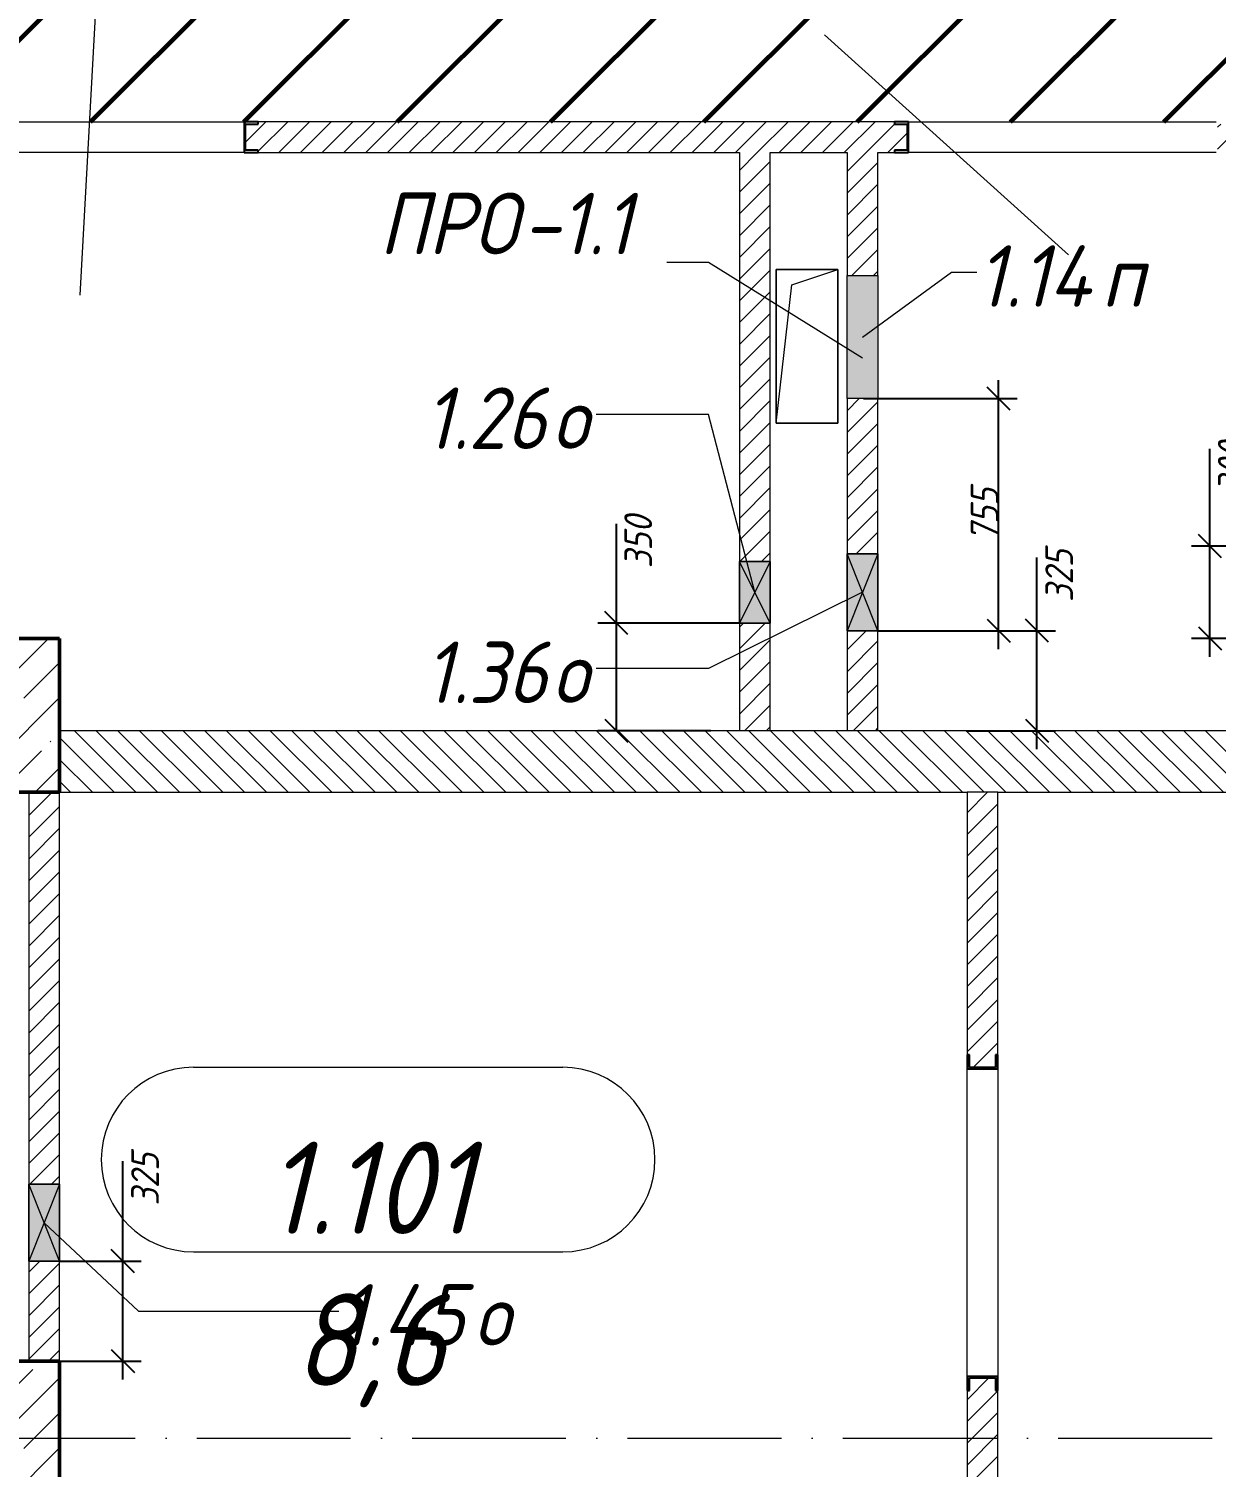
# Model space of a CAD drawing. Header units: millimetres. Extents: x -606178 to 312196, y -19338 to 632709.
# Drawn here: x -347731 to -343871, y 527280 to 531958 of the extents above; entities that cross this region are included whole.
import ezdxf

# ---------------------------------------------------------------- set-up
doc = ezdxf.new("R2010")
doc.units = ezdxf.units.MM
doc.linetypes.add('50_200_ШТРИХ_1Т_ш5_п1_п1_', pattern=[700, 500, -100, 0, -100])
for name, color, linetype, lineweight in [('6.4.1) Окр пт с инж. ПТ2.16', 3, 'Continuous', 60), ('A-____-____-DIMS', 7, 'Continuous', 9), ('A-DETL-GENF-OTLN', 7, 'Continuous', 9), ('A-FLOR-____-OTLN', 7, 'Continuous', 9), ('A-GENM-____-IDEN', 7, 'Continuous', 9), ('A-GENM-____-MCUT', 7, 'Continuous', 25), ('A-GENM-____-OTLN', 7, 'Continuous', 9), ('A-GENM-____-OTLN-1', 7, 'Continuous', 25), ('A-GLAZ-____-IDEN', 7, 'Continuous', 9), ('A-GLAZ-____-OTLN', 7, 'Continuous', 9), ('A-WALL-____-MCUT', 7, 'Continuous', 13), ('A-WALL-____-PATT-1', 7, 'Continuous', 9), ('A-WALL-FNSH-MCUT-1', 7, 'Continuous', 9), ('I-WALL-____-OTLN', 7, 'Continuous', 9), ('S-COLS-____-MCUT', 7, 'Continuous', 50), ('S-COLS-____-OTLN', 7, 'Continuous', 9), ('S-GRID-____-OTLN-1', 7, '50_200_ШТРИХ_1Т_ш5_п1_п1_', 9)]:
    doc.layers.add(name, color=color, linetype=linetype, lineweight=lineweight)
doc.layers.add('A-AREA-IDEN-1', color=7, linetype='Continuous', lineweight=9, true_color=0x000000)
doc.styles.add('ISOCPEUR_I', font='isocpeui.ttf', dxfattribs={"width": 0.9, "height": 2.5})
doc.styles.add('ISOCPEUR_I_11', font='isocpeui.ttf', dxfattribs={"width": 0.9, "height": 200})
doc.styles.add('ISOCPEUR_I_7', font='isocpeui.ttf', dxfattribs={"width": 0.9, "height": 90})
doc.dimstyles.new('ISO-1_8_0_9К_СРЕДНИЙ_Кладочные_1', dxfattribs={"dimscale": 304.8, "dimtxt": 89.638306, "dimasz": 0.246063, "dimexe": 0.19685, "dimexo": 0, "dimgap": 0, "dimtad": 1, "dimdec": 3, "dimrnd": 0.001, "dimdsep": 46, "dimtxsty": 'ISOCPEUR_I_7', "dimblk1": 'OBLIQUE', "dimblk2": 'OBLIQUE', "dimsah": 1, "dimcen": 0.09, "dimdle": 0.19685, "dimazin": 0, "dimtfac": 1, "dimtdec": 4, "dimtix": 1, "dimtmove": 0, "dimatfit": 3, "dimfxl": 1, "dimtvp": 1, "dimtolj": 1, "dimtzin": 0, "dimarcsym": 2})
doc.dimstyles.new('ISO-1_8_0_9К_СРЕДНИЙ_Кладочные_2', dxfattribs={"dimscale": 304.8, "dimtxt": 89.638306, "dimasz": 0.246063, "dimexe": 0.19685, "dimexo": 0, "dimgap": 0, "dimtad": 1, "dimdec": 3, "dimrnd": 0.001, "dimdsep": 46, "dimtxsty": 'ISOCPEUR_I_7', "dimblk1": 'OBLIQUE', "dimblk2": 'OBLIQUE', "dimsah": 1, "dimcen": 0.09, "dimdle": 0.19685, "dimazin": 0, "dimtfac": 1, "dimtdec": 4, "dimtix": 1, "dimtmove": 1, "dimatfit": 3, "dimfxl": 1, "dimtvp": 1, "dimtolj": 1, "dimtzin": 0, "dimarcsym": 2})
pattern_1 = [(45, (-425830.77, 451794.26), (-35.35534, 35.35534), [])]

# ---------------------------------------------------------------- blocks, each defined once
blk = doc.blocks.new('BSC_Колонна _Прямоугольная - 500х700-V157-АР1_План отверстий 1 этажа в осях 1-64_Ю-ЯЯ')
at = {"layer": 'S-COLS-____-OTLN'}
h = blk.add_hatch(dxfattribs=at)
h.set_pattern_fill('FP_169', color=256, style=0, pattern_type=2)
h.set_pattern_definition([(315, (-75581.04, 77850), (114.04925, 114.04925), []), (315, (-75581.04, 77735.95), (114.04925, 114.04925), [201.613, -40.323, 3.353, -36.97])])
h.paths.add_polyline_path([(-250, 350), (-250, -350), (250, -350), (250, 350)], flags=0)
at = {"layer": 'S-COLS-____-MCUT'}
for p, q in [((250, 350), (-250, 350)), ((-250, 350), (-250, -350)), ((250, -350), (250, 350)), ((-250, -350), (250, -350))]:
    blk.add_line(p, q, dxfattribs=at)
blk = doc.blocks.new('BSC_Колонна _Прямоугольная - 500х700-V160-АР1_План отверстий 1 этажа в осях 1-64_Ю-ЯЯ')
at = {"layer": 'S-COLS-____-OTLN'}
h = blk.add_hatch(dxfattribs=at)
h.set_pattern_fill('FP_172', color=256, style=0, pattern_type=2)
h.set_pattern_definition([(315, (-77931.04, 77850), (114.04925, 114.04925), []), (315, (-77931.04, 77735.95), (114.04925, 114.04925), [201.613, -40.323, 3.353, -36.97])])
h.paths.add_polyline_path([(-250, 350), (-250, -350), (250, -350), (250, 350)], flags=0)
at = {"layer": 'S-COLS-____-MCUT'}
for p, q in [((250, 350), (-250, 350)), ((-250, 350), (-250, -350)), ((250, -350), (250, 350)), ((-250, -350), (250, -350))]:
    blk.add_line(p, q, dxfattribs=at)
blk = doc.blocks.new('154_Стойка_СКБ_Швеллер - СМ-2230_100-28218823-АР1_План отверстий 1 этажа в осях 1-64_Ю-ЯЯ')
at = {"layer": 'A-GENM-____-MCUT'}
for p, q in [((171, 50), (125, 50)), ((125, 50), (125, -50)), ((171, 42.4), (171, 50)), ((129.5, 42.4), (171, 42.4)), ((129.5, -42.4), (129.5, 42.4)), ((171, -42.4), (129.5, -42.4)), ((171, -50), (171, -42.4)), ((125, -50), (171, -50))]:
    blk.add_line(p, q, dxfattribs=at)
blk = doc.blocks.new('AR_Отверстие Ниша - Лючок-32401815-АР1_План отверстий 1 этажа в осях 1-64_Ю-ЯЯ')
at = {"layer": 'A-GLAZ-____-OTLN'}
blk.add_hatch(color=256, dxfattribs=at).paths.add_polyline_path([(200, 50), (-200, 50), (-200, -50), (200, -50)], flags=0)
for p, q in [((-200, 50), (200, 50)), ((-200, -50), (-200, 50)), ((200, 50), (200, -50)), ((200, -50), (-200, -50))]:
    blk.add_line(p, q, dxfattribs=at)
blk = doc.blocks.new('AR_Отверстие прямоугольное _в плите_ - AR_Отверстие прямоугольное _в плите_-V186-АР1_План отверстий 1 этажа в осях 1-64_Ю-ЯЯ')
at = {"layer": 'A-GENM-____-OTLN'}
for p, q in [((100, 250), (-100, 250)), ((-100, 250), (-100, -250)), ((-50, 200), (100, 250)), ((100, -250), (100, 250)), ((-100, -250), (-50, 200)), ((-100, -250), (100, -250))]:
    blk.add_line(p, q, dxfattribs=at)
blk = doc.blocks.new('AR_Отверстие прямоугольное _в стене__БезПР - AR_Отверстие прямоугольное _в стене__БезПР-36427975-АР1_План отверстий 1 этажа в осях 1-64_Ю-ЯЯ')
at = {"layer": 'A-GLAZ-____-OTLN'}
blk.add_hatch(color=256, dxfattribs=at).paths.add_polyline_path([(100, 50), (-100, 50), (-100, -50), (100, -50)], flags=0)
at = {"layer": 'A-DETL-GENF-OTLN'}
for p, q in [((-100, -50), (-100, 50)), ((-100, 50), (100, 50)), ((100, 50), (-100, -50)), ((-100, 50), (100, -50)), ((100, 50), (-100, 50)), ((-100, 50), (-100, -50)), ((100, 50), (100, -50)), ((100, -50), (100, 50)), ((100, -50), (-100, -50)), ((-100, -50), (100, -50))]:
    blk.add_line(p, q, dxfattribs=at)
at = {"layer": 'A-GLAZ-____-OTLN'}
blk.add_line((100, 50), (-100, 50), dxfattribs=at)
blk = doc.blocks.new('AR_Отверстие прямоугольное _в стене__БезПР - AR_Отверстие прямоугольное _в стене__БезПР-36428202-АР1_План отверстий 1 этажа в осях 1-64_Ю-ЯЯ')
at = {"layer": 'A-GLAZ-____-OTLN'}
blk.add_hatch(color=256, dxfattribs=at).paths.add_polyline_path([(-125, -50), (125, -50), (125, 50), (-125, 50)], flags=0)
at = {"layer": 'A-DETL-GENF-OTLN'}
for p, q in [((-125, -50), (-125, 50)), ((-125, 50), (125, 50)), ((125, 50), (-125, -50)), ((-125, 50), (125, -50)), ((125, 50), (-125, 50)), ((-125, 50), (-125, -50)), ((125, 50), (125, -50)), ((125, -50), (125, 50)), ((125, -50), (-125, -50)), ((-125, -50), (125, -50))]:
    blk.add_line(p, q, dxfattribs=at)
blk = doc.blocks.new('AR_Отверстие прямоугольное _в стене__БезПР - AR_Отверстие прямоугольное _в стене__БезПР-36429269-АР1_План отверстий 1 этажа в осях 1-64_Ю-ЯЯ')
at = {"layer": 'A-GLAZ-____-OTLN'}
blk.add_hatch(color=256, dxfattribs=at).paths.add_polyline_path([(125, 50), (-125, 50), (-125, -50), (125, -50)], flags=0)
at = {"layer": 'A-DETL-GENF-OTLN'}
for p, q in [((-125, -50), (-125, 50)), ((-125, 50), (125, 50)), ((125, 50), (-125, -50)), ((-125, 50), (125, -50)), ((125, 50), (-125, 50)), ((-125, 50), (-125, -50)), ((125, 50), (125, -50)), ((125, -50), (125, 50)), ((125, -50), (-125, -50)), ((-125, -50), (125, -50))]:
    blk.add_line(p, q, dxfattribs=at)
at = {"layer": 'A-GLAZ-____-OTLN'}
blk.add_line((125, 50), (-125, 50), dxfattribs=at)
blk = doc.blocks.new('_Oblique')
at = {"color": 0, "linetype": 'ByBlock', "lineweight": -2}
blk.add_line((-0.5, -0.5), (0.5, 0.5), dxfattribs=at)
blk = doc.blocks.new('*D4459')
at = {"layer": 'A-____-____-DIMS', "color": 0, "lineweight": -2, "transparency": 16777216}
for p, q in [((-343891.2, 530275.3), (-343891.2, 530591.6)), ((-342983.8, 530275.3), (-343951.2, 530275.3)), ((-343891.2, 529915.3), (-343891.2, 530275.3)), ((-343030.8, 529975.3), (-343951.2, 529975.3))]:
    blk.add_line(p, q, dxfattribs=at)
at = {"layer": 'Defpoints', "color": 0, "transparency": 16777216}
for p in [(-343891.2, 530275.3), (-342983.8, 530275.3), (-343030.8, 529975.3)]:
    blk.add_point(p, dxfattribs=at)
at = {"layer": 'A-____-____-DIMS', "color": 0, "lineweight": -2, "transparency": 16777216, "xscale": 75, "yscale": 75, "zscale": 75}
for p, rotation in [((-343891.2, 530275.3), 90), ((-343891.2, 529975.3), 270)]:
    blk.add_blockref('_Oblique', p, dxfattribs=dict(at, rotation=rotation))
at = {"layer": 'A-____-____-DIMS', "color": 0, "transparency": 16777216, "insert": (-343865.2, 530446.8), "char_height": 90, "width": 409.578, "attachment_point": 1, "rotation": 90, "line_spacing_factor": 1.149209, "style": 'ISOCPEUR_I_7'}
blk.add_mtext('\\A1;300', dxfattribs=at)
blk = doc.blocks.new('*D4461')
at = {"layer": 'A-____-____-DIMS', "color": 0, "lineweight": -2, "transparency": 16777216}
for p, q in [((-344453.4, 530000.3), (-344453.4, 530238.4)), ((-344970.8, 530000.3), (-344393.4, 530000.3)), ((-344453.4, 529615.3), (-344453.4, 530000.3)), ((-344684.1, 529675.3), (-344393.4, 529675.3))]:
    blk.add_line(p, q, dxfattribs=at)
at = {"layer": 'Defpoints', "color": 0, "transparency": 16777216}
for p in [(-344970.8, 530000.3), (-344453.4, 530000.3), (-344684.1, 529675.3)]:
    blk.add_point(p, dxfattribs=at)
at = {"layer": 'A-____-____-DIMS', "color": 0, "lineweight": -2, "transparency": 16777216, "xscale": 75, "yscale": 75, "zscale": 75}
for p, rotation in [((-344453.4, 530000.3), 90), ((-344453.4, 529675.3), 270)]:
    blk.add_blockref('_Oblique', p, dxfattribs=dict(at, rotation=rotation))
at = {"layer": 'A-____-____-DIMS', "color": 0, "transparency": 16777216, "insert": (-344426.2, 530093.6), "char_height": 90, "width": 409.578, "attachment_point": 1, "rotation": 90, "line_spacing_factor": 1.149209, "style": 'ISOCPEUR_I_7'}
blk.add_mtext('\\A1;325', dxfattribs=at)
blk = doc.blocks.new('*D4462')
at = {"layer": 'A-____-____-DIMS', "color": 0, "lineweight": -2, "transparency": 16777216}
for p, q in [((-344578.1, 529940.3), (-344578.1, 530815.3)), ((-345017.7, 530755.3), (-344518.1, 530755.3)), ((-344970.8, 530000.3), (-344518.1, 530000.3))]:
    blk.add_line(p, q, dxfattribs=at)
at = {"layer": 'Defpoints', "color": 0, "transparency": 16777216}
for p in [(-345017.7, 530755.3), (-344578.1, 530755.3), (-344970.8, 530000.3)]:
    blk.add_point(p, dxfattribs=at)
at = {"layer": 'A-____-____-DIMS', "color": 0, "lineweight": -2, "transparency": 16777216, "xscale": 75, "yscale": 75, "zscale": 75}
for p, rotation in [((-344578.1, 530755.3), 90), ((-344578.1, 530000.3), 270)]:
    blk.add_blockref('_Oblique', p, dxfattribs=dict(at, rotation=rotation))
at = {"layer": 'A-____-____-DIMS', "color": 0, "transparency": 16777216, "insert": (-344623.6, 530377.8), "char_height": 90, "width": 409.578, "attachment_point": 5, "rotation": 90, "style": 'ISOCPEUR_I_7'}
blk.add_mtext('\\A1;755', dxfattribs=at)
blk = doc.blocks.new('*D4527')
at = {"layer": 'A-____-____-DIMS', "color": 0, "lineweight": -2, "transparency": 16777216}
for p, q in [((-345820.8, 530025.3), (-345820.8, 530348)), ((-345820.8, 529675.3), (-345820.8, 530085.3)), ((-345420.8, 530025.3), (-345880.8, 530025.3)), ((-345513.5, 529675.3), (-345880.8, 529675.3))]:
    blk.add_line(p, q, dxfattribs=at)
at = {"layer": 'Defpoints', "color": 0, "transparency": 16777216}
for p in [(-345420.8, 530025.3), (-345820.8, 529675.3), (-345513.5, 529675.3)]:
    blk.add_point(p, dxfattribs=at)
at = {"layer": 'A-____-____-DIMS', "color": 0, "lineweight": -2, "transparency": 16777216, "xscale": 75, "yscale": 75, "zscale": 75}
for p, rotation in [((-345820.8, 530025.3), 90), ((-345820.8, 529675.3), 270)]:
    blk.add_blockref('_Oblique', p, dxfattribs=dict(at, rotation=rotation))
at = {"layer": 'A-____-____-DIMS', "color": 0, "transparency": 16777216, "insert": (-345794.7, 530203.2), "char_height": 90, "width": 409.578, "attachment_point": 1, "rotation": 90, "line_spacing_factor": 1.149209, "style": 'ISOCPEUR_I_7'}
blk.add_mtext('\\A1;350', dxfattribs=at)
blk = doc.blocks.new('*D4532')
at = {"layer": 'A-____-____-DIMS', "color": 0, "lineweight": -2, "transparency": 16777216}
for p, q in [((-347425, 527950.3), (-347425, 528275.8)), ((-347630.8, 527950.3), (-347365, 527950.3)), ((-347425, 527565.3), (-347425, 527950.3)), ((-347630.8, 527625.3), (-347365, 527625.3))]:
    blk.add_line(p, q, dxfattribs=at)
at = {"layer": 'Defpoints', "color": 0, "transparency": 16777216}
for p in [(-347630.8, 527950.3), (-347425, 527950.3), (-347630.8, 527625.3)]:
    blk.add_point(p, dxfattribs=at)
at = {"layer": 'A-____-____-DIMS', "color": 0, "lineweight": -2, "transparency": 16777216, "xscale": 75, "yscale": 75, "zscale": 75}
for p, rotation in [((-347425, 527950.3), 90), ((-347425, 527625.3), 270)]:
    blk.add_blockref('_Oblique', p, dxfattribs=dict(at, rotation=rotation))
at = {"layer": 'A-____-____-DIMS', "color": 0, "transparency": 16777216, "insert": (-347397.8, 528131), "char_height": 90, "width": 409.578, "attachment_point": 1, "rotation": 90, "line_spacing_factor": 1.149209, "style": 'ISOCPEUR_I_7'}
blk.add_mtext('\\A1;325', dxfattribs=at)
blk = doc.blocks.new('AAR_СКБ_Марка_помещения_1_5 ммп - Номер _ Площадь-27962135-АИ_План этажа_Стены_1')
at = {"layer": 'A-AREA-IDEN-1'}
for p, q in [((-2.987, 3), (3.013, 3)), ((-2.987, 0), (3.013, 0))]:
    blk.add_line(p, q, dxfattribs=at)
for centre, start, end in [((-2.987, 1.5), 90, 270), ((3.013, 1.5), 270, 90)]:
    blk.add_arc(centre, 1.5, start, end, dxfattribs=at)

msp = doc.modelspace()

# ---------------------------------------------------------------- hatches: boundary and pattern name
at = {"layer": '6.4.1) Окр пт с инж. ПТ2.16'}
h = msp.add_hatch(dxfattribs=at)
h.set_pattern_fill('ANSI31', color=256, scale=111)
h.paths.add_polyline_path([(-348330.7712, 529160.3011), (-348330.7712, 529310.3011), (-348330.7712, 529475.3011), (-348330.7712, 529975.3011), (-348330.7712, 531655.3011), (-348076.7712, 531655.3011), (-348030.7712, 531655.3011), (-347030.7712, 531655.3011), (-346984.7712, 531655.3011), (-344916.7712, 531655.3011), (-344870.7712, 531655.3011), (-343870.7712, 531655.3011), (-343824.7712, 531655.3011), (-343530.7712, 531655.3011), (-343530.7712, 531855.3011), (-343530.7712, 532355.3011), (-343530.7712, 533175.3011), (-343530.7712, 533221.3011), (-343530.7712, 533475.3011), (-343725.7712, 533475.3011), (-344475.7712, 533475.3011), (-345084.7712, 533475.3011), (-345130.7712, 533475.3011), (-346280.7712, 533475.3011), (-346326.7712, 533475.3011), (-346780.7712, 533475.3011), (-347530.7712, 533475.3011), (-347630.7712, 533475.3011), (-348330.7712, 533475.3011), (-348830.7712, 533475.3011), (-349084.7712, 533475.3011), (-349130.7712, 533475.3011), (-350280.7712, 533475.3011), (-350326.7712, 533475.3011), (-350580.7712, 533475.3011), (-350880.7712, 533475.3011), (-350880.7712, 527625.3011), (-350580.7712, 527625.3011), (-350580.7712, 527125.3011), (-350880.7712, 527125.3011), (-350880.7712, 522175.3011), (-350580.7712, 522175.3011), (-350580.7712, 521925.3011), (-348630.7712, 521925.3011), (-348330.7712, 521925.3011), (-348330.7712, 522175.3011), (-348330.7712, 524850.3011), (-348330.7712, 526100.3011), (-348330.7712, 527125.3011), (-348330.7712, 527625.3011)])
at = {"layer": 'A-WALL-____-PATT-1'}
h = msp.add_hatch(dxfattribs=at)
h.set_pattern_fill('FP_5', color=256, style=0, pattern_type=2)
h.set_pattern_definition(pattern_1)
h.paths.add_polyline_path([(-342773.6485, 531555.3011), (-342430.7712, 531555.3011), (-342430.7712, 531655.3011), (-343824.7712, 531655.3011), (-343824.7712, 531647.7011), (-343866.2712, 531647.7011), (-343866.2712, 531562.9011), (-343824.7712, 531562.9011), (-343824.7712, 531555.3011), (-342930.7712, 531555.3011)], flags=0)
h.paths.add_polyline_path([(-345420.7712, 531555.3011), (-344916.7712, 531555.3011), (-344916.7712, 531562.9011), (-344875.2712, 531562.9011), (-344875.2712, 531647.7011), (-344916.7712, 531647.7011), (-344916.7712, 531655.3011), (-346984.7712, 531655.3011), (-346984.7712, 531647.7011), (-347026.2712, 531647.7011), (-347026.2712, 531562.9011), (-346984.7712, 531562.9011), (-346984.7712, 531555.3011), (-346308.6499, 531555.3011)], flags=0)
h.paths.add_polyline_path([(-348076.7712, 531555.3011), (-348076.1506, 531562.9011), (-348035.2712, 531562.9011), (-348035.2712, 531647.7011), (-348076.7712, 531647.7011), (-348076.7712, 531655.3011), (-348330.7712, 531655.3011), (-348330.7712, 531555.3011), (-348230.7712, 531555.3011)], flags=0)
h = msp.add_hatch(dxfattribs=at)
h.set_pattern_fill('FP_5', color=256, style=0, pattern_type=2)
h.set_pattern_definition(pattern_1)
h.paths.add_polyline_path([(-345420.7712, 529675.3011), (-345320.7712, 529675.3011), (-345320.7712, 530025.3011), (-345420.7712, 530025.3011)], flags=0)
h.paths.add_polyline_path([(-345320.7712, 530225.3011), (-345320.7712, 531555.3011), (-345420.7712, 531555.3011), (-345420.7712, 530225.3011)], flags=0)
h = msp.add_hatch(dxfattribs=at)
h.set_pattern_fill('FP_5', color=256, style=0, pattern_type=2)
h.set_pattern_definition(pattern_1)
h.paths.add_polyline_path([(-345070.7712, 529675.3011), (-344970.7712, 529675.3011), (-344970.7712, 530000.3011), (-345070.7712, 530000.3011)], flags=0)
h.paths.add_polyline_path([(-344970.7712, 530250.3011), (-344970.7712, 530755.3011), (-345070.7712, 530755.3011), (-345070.7712, 530250.3011)], flags=0)
h.paths.add_polyline_path([(-345070.7712, 531155.3011), (-344970.7712, 531155.3011), (-344970.7712, 531555.3011), (-345070.7712, 531555.3011)], flags=0)
h = msp.add_hatch(dxfattribs=at)
h.set_pattern_fill('FP_6', color=256, style=0, pattern_type=2)
h.set_pattern_definition([(135, (-425830.77, 451794.26), (-35.35534, -35.35534), [])])
h.paths.add_polyline_path([(-343030.7712, 529475.3011), (-343030.7712, 529675.3011), (-347630.7712, 529675.3011), (-347630.7712, 529475.3011), (-344541.1492, 529475.3011)], flags=0)
h = msp.add_hatch(dxfattribs=at)
h.set_pattern_fill('FP_5', color=256, style=0, pattern_type=2)
h.set_pattern_definition(pattern_1)
h.paths.add_polyline_path([(-347630.7712, 527625.3011), (-347630.7712, 527950.3011), (-347730.7712, 527950.3011), (-347730.7712, 527625.3011)], flags=0)
h.paths.add_polyline_path([(-347730.7712, 528200.3011), (-347630.7712, 528200.3011), (-347630.7712, 529475.3011), (-347730.7712, 529475.3011), (-347730.7712, 528391.9384)], flags=0)
h = msp.add_hatch(dxfattribs=at)
h.set_pattern_fill('FP_5', color=256, style=0, pattern_type=2)
h.set_pattern_definition(pattern_1)
h.paths.add_polyline_path([(-344680.7712, 518875.3011), (-344580.7712, 518875.3011), (-344580.7712, 519029.3011), (-344588.3712, 519029.3011), (-344588.3712, 519070.8011), (-344673.1712, 519070.8011), (-344673.1712, 519029.3011), (-344680.7712, 519029.3011)], flags=0)
h.paths.add_polyline_path([(-344588.3712, 519979.8011), (-344587.9587, 520021.3011), (-344580.7712, 520021.3011), (-344580.7712, 520125.3011), (-344680.7712, 520125.3011), (-344680.7712, 520021.3011), (-344673.1712, 520021.3011), (-344673.1712, 519979.8011)], flags=0)
h.paths.add_polyline_path([(-344588.3712, 520325.3011), (-344580.7712, 520325.3011), (-344580.7712, 521419.3011), (-344588.3712, 521419.3011), (-344588.3712, 521460.8011), (-344673.1712, 521460.8011), (-344673.1712, 521419.3011), (-344680.7712, 521419.3011), (-344680.7712, 520325.3011), (-344628.0685, 520325.3011)], flags=0)
h.paths.add_polyline_path([(-344673.1712, 522469.8011), (-344588.3712, 522469.8011), (-344588.3712, 522511.3011), (-344580.7712, 522511.3011), (-344580.7712, 524270.3011), (-344680.7712, 524270.3011), (-344680.7712, 522511.3011), (-344673.1712, 522511.3011)], flags=0)
h.paths.add_polyline_path([(-344662.6437, 524520.3011), (-344580.7712, 524520.3011), (-344580.7712, 525450.3011), (-344680.7712, 525450.3011), (-344680.7712, 524520.3011)], flags=0)
h.paths.add_polyline_path([(-344580.7712, 525700.3011), (-344580.7712, 527529.3011), (-344588.3712, 527529.3011), (-344588.3712, 527570.8011), (-344673.1712, 527570.8011), (-344673.1712, 527529.3011), (-344680.7712, 527529.3011), (-344680.7712, 525700.3011), (-344652.8866, 525700.3011)], flags=0)
h.paths.add_polyline_path([(-344673.1712, 528579.8011), (-344588.3712, 528579.8011), (-344588.3712, 528621.3011), (-344580.7712, 528621.3011), (-344580.7712, 529475.3011), (-344680.7712, 529475.3011), (-344680.7712, 528621.3011), (-344673.1712, 528621.3011)], flags=0)

# ---------------------------------------------------------------- linework, layer by layer
at = {"layer": 'A-AREA-IDEN-1'}
for p, q in [((-347563.3144, 531091.9757), (-347509.8205, 532078.0441)), ((-344350.8438, 531222.1899), (-345143.7437, 531937.9005))]:
    msp.add_line(p, q, dxfattribs=at)
at = {"layer": 'A-FLOR-____-OTLN'}
for p, q in [((-345300.7712, 531175.3011), (-345100.7712, 531175.3011)), ((-345300.7712, 530675.3011), (-345300.7712, 531175.3011)), ((-345100.7712, 531175.3011), (-345100.7712, 530675.3011)), ((-345100.7712, 530675.3011), (-345300.7712, 530675.3011))]:
    msp.add_line(p, q, dxfattribs=at)
at = {"layer": 'A-GENM-____-IDEN'}
for p, q in [((-345520.9026, 531197.3171), (-345656.6598, 531197.3171)), ((-345020.7712, 530886.968), (-345520.9026, 531197.3171))]:
    msp.add_line(p, q, dxfattribs=at)
at = {"layer": 'A-GLAZ-____-IDEN'}
for p, q in [((-345020.7712, 530955.3011), (-344730.911, 531166.1024)), ((-344730.911, 531166.1024), (-344648.5166, 531166.1024)), ((-345520.9026, 530703.849), (-345885.8538, 530703.849)), ((-345370.7712, 530125.3011), (-345520.9026, 530703.849)), ((-345020.7712, 530125.3011), (-345520.9026, 529877.6433)), ((-345520.9026, 529877.6433), (-345885.8538, 529877.6433)), ((-347680.7712, 528075.3011), (-347374.1832, 527788.1028)), ((-347374.1832, 527788.1028), (-346723.3432, 527788.1028))]:
    msp.add_line(p, q, dxfattribs=at)
at = {"layer": 'A-WALL-____-MCUT'}
for p, q in [((-343030.7712, 529675.3011), (-347630.7712, 529675.3011)), ((-347630.7712, 529475.3011), (-344680.7712, 529475.3011)), ((-344580.7712, 529475.3011), (-344680.7712, 529475.3011)), ((-344580.7712, 529475.3011), (-343030.7712, 529475.3011))]:
    msp.add_line(p, q, dxfattribs=at)
at = {"layer": 'A-WALL-FNSH-MCUT-1'}
for p, q in [((-344916.7712, 531655.3011), (-346984.7712, 531655.3011)), ((-346984.7712, 531555.3011), (-345420.7712, 531555.3011)), ((-345420.7712, 531555.3011), (-345420.7712, 530225.3011)), ((-345320.7712, 531555.3011), (-345070.7712, 531555.3011)), ((-345320.7712, 530225.3011), (-345320.7712, 531555.3011)), ((-345070.7712, 531555.3011), (-345070.7712, 531155.3011)), ((-344970.7712, 531555.3011), (-344916.7712, 531555.3011)), ((-344970.7712, 531155.3011), (-344970.7712, 531555.3011)), ((-345070.7712, 530755.3011), (-345070.7712, 530250.3011)), ((-344970.7712, 530250.3011), (-344970.7712, 530755.3011)), ((-345420.7712, 530025.3011), (-345420.7712, 529675.3011)), ((-345320.7712, 529675.3011), (-345320.7712, 530025.3011)), ((-345070.7712, 530000.3011), (-345070.7712, 529675.3011)), ((-344970.7712, 529675.3011), (-344970.7712, 530000.3011)), ((-347730.7712, 529475.3011), (-347730.7712, 528200.3011)), ((-347630.7712, 528200.3011), (-347630.7712, 529475.3011)), ((-344680.7712, 529475.3011), (-344680.7712, 528621.3011)), ((-344580.7712, 528621.3011), (-344580.7712, 529475.3011)), ((-347730.7712, 527950.3011), (-347730.7712, 527625.3011)), ((-347630.7712, 527625.3011), (-347630.7712, 527950.3011)), ((-344680.7712, 527529.3011), (-344680.7712, 526525.3011)), ((-344580.7712, 525700.3011), (-344580.7712, 527529.3011))]:
    msp.add_line(p, q, dxfattribs=at)
at = {"layer": 'I-WALL-____-OTLN'}
for p, q in [((-348030.7712, 531655.3011), (-347030.7712, 531655.3011)), ((-344870.7712, 531655.3011), (-343870.7712, 531655.3011)), ((-347030.7712, 531555.3011), (-348030.7712, 531555.3011)), ((-343870.7712, 531555.3011), (-344870.7712, 531555.3011)), ((-344680.7712, 527575.3011), (-344680.7712, 528575.3011)), ((-344580.7712, 528575.3011), (-344580.7712, 527575.3011))]:
    msp.add_line(p, q, dxfattribs=at)
at = {"layer": 'S-GRID-____-OTLN-1'}
msp.add_line((-376588.7535, 527375.3011), (-321756.3646, 527375.3011), dxfattribs=at)

# ---------------------------------------------------------------- block references
at = {"layer": 'A-AREA-IDEN-1', "xscale": 199.9999999999999, "yscale": 199.9999999999999, "zscale": 199.9999999999999}
msp.add_blockref('AAR_СКБ_Марка_помещения_1_5 ммп - Номер _ Площадь-27962135-АИ_План этажа_Стены_1', (-346597.7929, 527980.6738), dxfattribs=at)
at = {"layer": 'A-GENM-____-OTLN'}
msp.add_blockref('AR_Отверстие прямоугольное _в плите_ - AR_Отверстие прямоугольное _в плите_-V186-АР1_План отверстий 1 этажа в осях 1-64_Ю-ЯЯ', (-345200.7712, 530925.3011), dxfattribs=at)
at = {"layer": 'A-GENM-____-OTLN-1'}
msp.add_blockref('154_Стойка_СКБ_Швеллер - СМ-2230_100-28218823-АР1_План отверстий 1 этажа в осях 1-64_Ю-ЯЯ', (-347155.7712, 531605.3011), dxfattribs=at)
for p, rotation in [((-344745.7712, 531605.3011), 180), ((-344630.7712, 528450.3011), 89.99999999999991), ((-344630.7712, 527700.3011), 269.9999999999999)]:
    msp.add_blockref('154_Стойка_СКБ_Швеллер - СМ-2230_100-28218823-АР1_План отверстий 1 этажа в осях 1-64_Ю-ЯЯ', p, dxfattribs=dict(at, rotation=rotation))
at = {"layer": 'A-GLAZ-____-OTLN', "rotation": 270}
for name, p in [('AR_Отверстие Ниша - Лючок-32401815-АР1_План отверстий 1 этажа в осях 1-64_Ю-ЯЯ', (-345020.7712, 530955.3011)), ('AR_Отверстие прямоугольное _в стене__БезПР - AR_Отверстие прямоугольное _в стене__БезПР-36428202-АР1_План отверстий 1 этажа в осях 1-64_Ю-ЯЯ', (-345020.7712, 530125.3011)), ('AR_Отверстие прямоугольное _в стене__БезПР - AR_Отверстие прямоугольное _в стене__БезПР-36427975-АР1_План отверстий 1 этажа в осях 1-64_Ю-ЯЯ', (-345370.7712, 530125.3011)), ('AR_Отверстие прямоугольное _в стене__БезПР - AR_Отверстие прямоугольное _в стене__БезПР-36429269-АР1_План отверстий 1 этажа в осях 1-64_Ю-ЯЯ', (-347680.7712, 528075.3011))]:
    msp.add_blockref(name, p, dxfattribs=at)
at = {"layer": 'S-COLS-____-OTLN', "rotation": 89.9999999999999}
for name, p in [('BSC_Колонна _Прямоугольная - 500х700-V160-АР1_План отверстий 1 этажа в осях 1-64_Ю-ЯЯ', (-347980.7712, 529725.3011)), ('BSC_Колонна _Прямоугольная - 500х700-V157-АР1_План отверстий 1 этажа в осях 1-64_Ю-ЯЯ', (-347980.7712, 527375.3011))]:
    msp.add_blockref(name, p, dxfattribs=at)

# ---------------------------------------------------------------- texts
at = {"layer": 'A-AREA-IDEN-1', "char_height": 300, "attachment_point": 8, "line_spacing_factor": 1.139951, "style": 'ISOCPEUR_I'}
for s, insert, width in [('\\pxqc,t8.46667,16.93333,25.4,33.86667,42.33333,50.8,59.26667,67.73333,76.2,84.66667,93.13333,101.6,110.06667,118.53333,127,135.46667,143.93333,152.4,160.86667,169.33333,177.8,186.26667,194.73333,203.2,211.66667,220.13333,228.6,237.06667,245.53333,254,262.46667,270.93333;{1.101}', (-346623.2219, 528039.0036), 794), ('\\pxqc,t8.46667,16.93333,25.4,33.86667,42.33333,50.8,59.26667,67.73333,76.2,84.66667,93.13333,101.6,110.06667,118.53333,127,135.46667,143.93333,152.4,160.86667,169.33333,177.8,186.26667,194.73333,203.2,211.66667,220.13333,228.6,237.06667,245.53333,254,262.46667,270.93333;{8,6}', (-346622.2219, 527475.0557), 542)]:
    msp.add_mtext(s, dxfattribs=dict(at, insert=insert, width=width))
at = {"layer": 'A-GENM-____-IDEN', "char_height": 200, "attachment_point": 1, "style": 'ISOCPEUR_I_11'}
for s, insert, width in [('ПРО', (-346591.5165, 531424.4332), 562.784625), ('-1.1', (-346127.1727, 531424.4332), 461.772)]:
    msp.add_mtext(s, dxfattribs=dict(at, insert=insert, width=width))
at = {"layer": 'A-GLAZ-____-IDEN', "char_height": 200, "attachment_point": 1, "style": 'ISOCPEUR_I_11'}
for s, insert, width in [('1.14', (-344648.5166, 531253.717), 490.63275), ('\\fISOCPEUR|b0|i1|c204|p34|;\\W.9;п', (-344243.7041, 531253.717), 158.734125), ('1.26', (-346445.3055, 530791.4636), 505.063125), ('\\fISOCPEUR|b0|i1|c204|p34|;\\W.9;о', (-346028.5867, 530791.4636), 158.734125), ('1.36', (-346445.3055, 529965.2579), 505.063125), ('\\fISOCPEUR|b0|i1|c204|p34|;\\W.9;о', (-346028.5867, 529965.2579), 158.734125), ('1.45', (-346723.3432, 527875.7174), 533.923875), ('\\fISOCPEUR|b0|i1|c204|p34|;\\W.9;о', (-346282.8119, 527875.7174), 158.734125)]:
    msp.add_mtext(s, dxfattribs=dict(at, insert=insert, width=width))

# ---------------------------------------------------------------- dimensions: what is measured, and where the dimension line sits
at = {"layer": 'A-____-____-DIMS'}
for base, p1, p2, override, picture, middle in [((-343891.1827, 530275.3011), (-343030.7712, 529975.3011), (-342983.8192, 530275.3011), {"dimpost": '<>', "dimfxl": 303.651923}, '*D4459', (-343805.1509, 530591.6313)), ((-345820.7816, 529675.3011), (-345420.7712, 530025.3011), (-345513.5217, 529675.3011), {"dimpost": '<>', "dimfxl": 362.081008}, '*D4527', (-345734.7498, 530347.9866)), ((-344453.3581, 530000.3011), (-344684.1321, 529675.3011), (-344970.7712, 530000.3011), {"dimpost": '<>', "dimfxl": 433.343941}, '*D4461', (-344366.1603, 530238.4021)), ((-347425.0219, 527950.3011), (-347630.7712, 527625.3011), (-347630.7712, 527950.3011), {"dimpost": '<>', "dimfxl": 325}, '*D4532', (-347337.8242, 528275.7816))]:
    dim = msp.add_linear_dim(base=base, p1=p1, p2=p2, angle=90, dimstyle='ISO-1_8_0_9К_СРЕДНИЙ_Кладочные_1', override=override, dxfattribs=at)
    dim.commit()
    dim.dimension.update_dxf_attribs({"geometry": picture, "text_midpoint": middle, "dimtype": 160, "text_rotation": 90})
dim = msp.add_linear_dim(base=(-344578.0661, 530755.3011), p1=(-344970.7712, 530000.3011), p2=(-345017.7232, 530755.3011), angle=90, dimstyle='ISO-1_8_0_9К_СРЕДНИЙ_Кладочные_2', override={"dimpost": '<>', "dimfxl": 756.458519}, dxfattribs=at)
dim.commit()
dim.dimension.update_dxf_attribs({"geometry": '*D4462', "text_midpoint": (-344623.6456, 530377.8011)})

doc.saveas('drawing.dxf')
